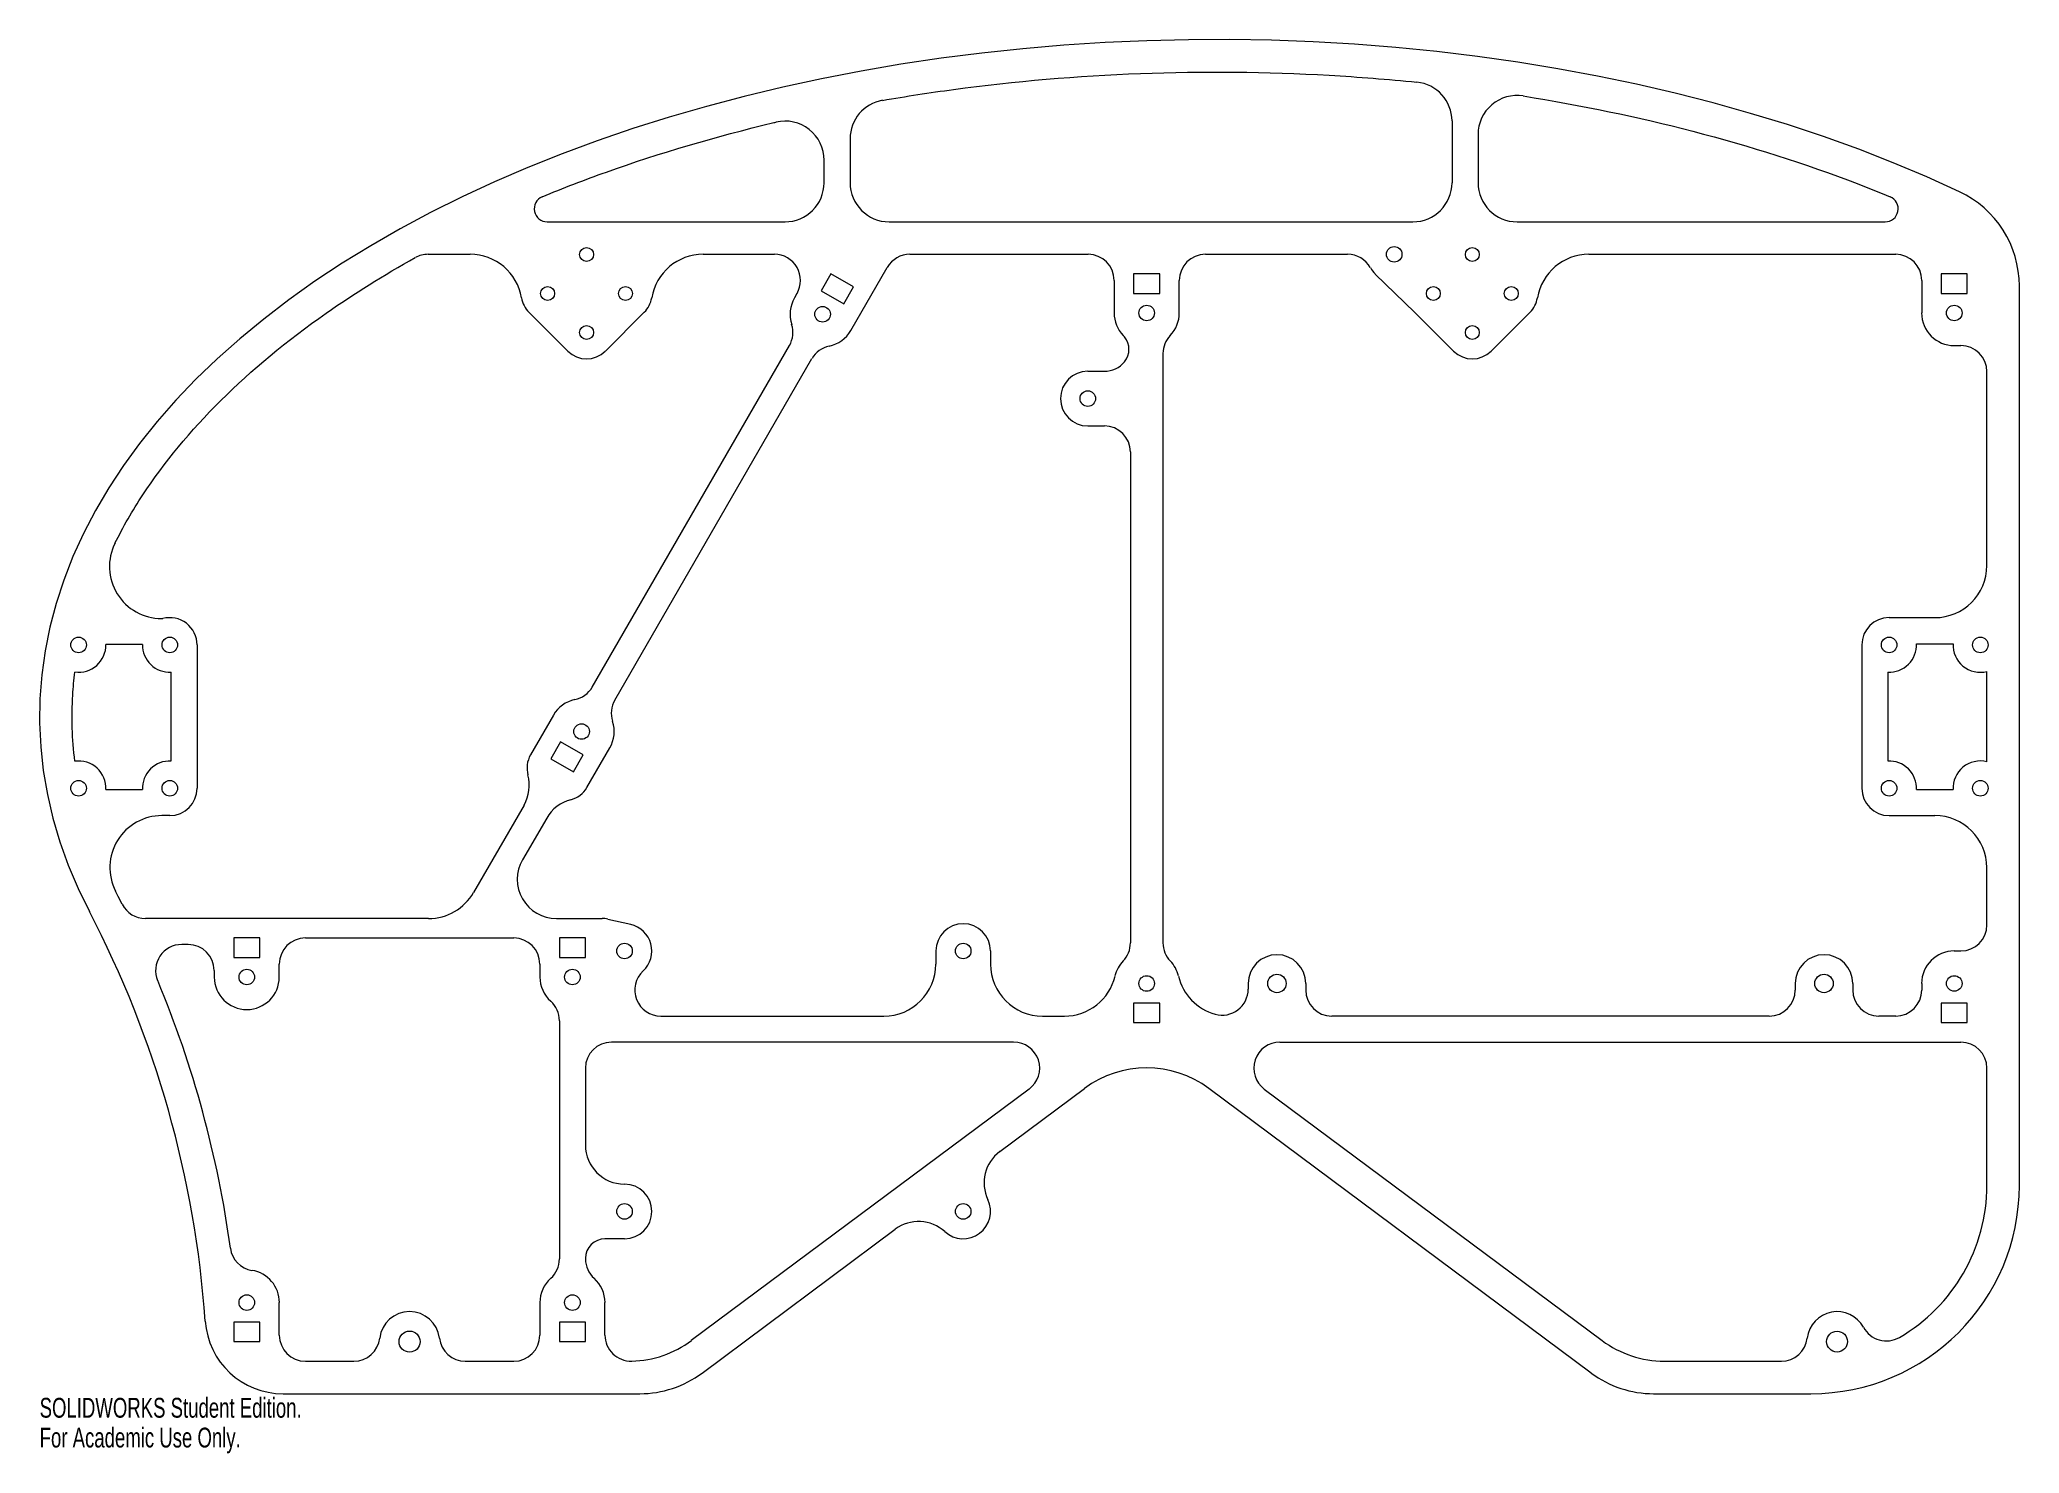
# Model space of a CAD drawing. Header units: inches. Extents: x -11.3 to 7.7, y -7.1 to 6.5.
import ezdxf

# ---------------------------------------------------------------- set-up
doc = ezdxf.new("R2010")
doc.units = ezdxf.units.IN
doc.header["$MEASUREMENT"] = 0
doc.styles.add('SLDTEXTSTYLE0', font='TXT', dxfattribs={"width": 0.7})

msp = doc.modelspace()

# ---------------------------------------------------------------- linework, layer by layer
at = {"color": 7, "linetype": 'Continuous', "lineweight": 15}
for p, q in [((2.263, 5.718), (2.263, 5.125)), ((-3.513, 5.547), (-3.513, 5.125)), ((2.513, 5.588), (2.513, 5.125)), ((-3.763, 5.125), (-3.763, 5.342)), ((-6.42, 4.75), (-4.138, 4.75)), ((-3.138, 4.75), (1.888, 4.75)), ((2.888, 4.75), (6.42, 4.75)), ((-7.564, 4.438), (-7.16, 4.438)), ((-4.924, 4.438), (-4.239, 4.438)), ((-2.94, 4.438), (-1.229, 4.438)), ((-0.104, 4.438), (1.261, 4.438)), ((3.576, 4.438), (6.521, 4.438)), ((-3.698, 4.25), (-3.792, 4.088)), ((-3.482, 4.125), (-3.698, 4.25)), ((-3.507, 3.706), (-3.157, 4.312)), ((-0.979, 4.188), (-0.979, 3.875)), ((-0.542, 4.25), (-0.792, 4.25)), ((-0.792, 4.25), (-0.792, 4.062)), ((-0.542, 4.062), (-0.542, 4.25)), ((-0.354, 3.875), (-0.354, 4.188)), ((1.906, 3.881), (1.526, 4.249)), ((6.771, 4.188), (6.771, 3.875)), ((7.208, 4.25), (6.958, 4.25)), ((6.958, 4.25), (6.958, 4.062)), ((7.208, 4.062), (7.208, 4.25)), ((-4.023, 4.062), (-4.048, 4.019)), ((-3.792, 4.088), (-3.575, 3.963)), ((-3.575, 3.963), (-3.482, 4.125)), ((-0.792, 4.062), (-0.542, 4.062)), ((6.958, 4.062), (7.208, 4.062)), ((7.708, -4.5), (7.708, 4.134)), ((-6.222, 3.509), (-6.596, 3.883)), ((-5.488, 3.883), (-5.862, 3.509)), ((2.278, 3.509), (1.906, 3.881)), ((3.012, 3.883), (2.638, 3.509)), ((-5.989, 0.283), (-4.095, 3.562)), ((-5.772, 0.158), (-3.879, 3.437)), ((-0.511, 3.486), (-0.511, -2.173)), ((7.083, 3.562), (7.146, 3.562)), ((-1.232, 3.315), (-1.073, 3.315)), ((7.396, 1.45), (7.396, 3.312)), ((-1.232, 2.791), (-1.073, 2.791)), ((-0.823, 2.541), (-0.823, -2.173)), ((-10.121, 0.941), (-10.109, 0.941)), ((6.458, 0.95), (6.896, 0.95)), ((-10.304, 0.691), (-10.655, 0.691)), ((-9.78, 0.688), (-9.78, -0.688)), ((6.196, 0.688), (6.196, -0.688)), ((6.72, 0.7), (7.071, 0.7)), ((-10.03, -0.426), (-10.03, 0.426)), ((6.446, 0.426), (6.446, -0.426)), ((7.396, -0.433), (7.396, 0.433)), ((-6.361, 0.014), (-6.581, -0.368)), ((-6.292, -0.243), (-6.386, -0.405)), ((-6.075, -0.368), (-6.292, -0.243)), ((-6.169, -0.53), (-6.075, -0.368)), ((-6.04, -0.681), (-5.819, -0.299)), ((-6.386, -0.405), (-6.169, -0.53)), ((-10.655, -0.7), (-10.304, -0.7)), ((6.72, -0.7), (7.071, -0.7)), ((-10.042, -0.95), (-10.117, -0.95)), ((-6.642, -0.849), (-7.126, -1.688)), ((6.458, -0.95), (6.896, -0.95)), ((-6.425, -0.974), (-6.657, -1.375)), ((7.396, -2), (7.396, -1.45)), ((-10.498, -1.801), (-10.537, -1.727)), ((-7.559, -1.938), (-10.276, -1.938)), ((-6.332, -1.938), (-5.894, -1.938)), ((-5.838, -1.944), (-5.619, -1.994)), ((-9.866, -2.188), (-9.928, -2.188)), ((-9.178, -2.125), (-9.428, -2.125)), ((-9.428, -2.125), (-9.428, -2.312)), ((-9.178, -2.312), (-9.178, -2.125)), ((-8.741, -2.125), (-6.741, -2.125)), ((-6.053, -2.125), (-6.303, -2.125)), ((-6.303, -2.125), (-6.303, -2.312)), ((-6.053, -2.312), (-6.053, -2.125)), ((-2.69, -2.25), (-2.69, -2.375)), ((-2.166, -2.25), (-2.166, -2.375)), ((7.083, -2.25), (7.146, -2.25)), ((-9.616, -2.438), (-9.616, -2.5)), ((-9.428, -2.312), (-9.178, -2.312)), ((-8.991, -2.5), (-8.991, -2.375)), ((-6.491, -2.375), (-6.491, -2.5)), ((-6.303, -2.312), (-6.053, -2.312)), ((0.307, -2.562), (0.307, -2.616)), ((0.859, -2.562), (0.859, -2.625)), ((5.557, -2.562), (5.557, -2.625)), ((6.109, -2.562), (6.109, -2.625)), ((6.771, -2.562), (6.771, -2.625)), ((-0.542, -2.75), (-0.792, -2.75)), ((-0.792, -2.75), (-0.792, -2.938)), ((-0.542, -2.938), (-0.542, -2.75)), ((7.208, -2.75), (6.958, -2.75)), ((6.958, -2.75), (6.958, -2.938)), ((7.208, -2.938), (7.208, -2.75)), ((-6.303, -2.919), (-6.303, -5.206)), ((-5.329, -2.875), (-3.19, -2.875)), ((-1.666, -2.875), (-1.457, -2.875)), ((-0.792, -2.938), (-0.542, -2.938)), ((5.307, -2.875), (1.109, -2.875)), ((6.521, -2.875), (6.359, -2.875)), ((6.958, -2.938), (7.208, -2.938)), ((-1.944, -3.125), (-5.803, -3.125)), ((0.611, -3.125), (7.146, -3.125)), ((-6.053, -3.375), (-6.053, -4.113)), ((7.396, -4.5), (7.396, -3.375)), ((-1.795, -3.576), (-5.037, -5.99)), ((-2.077, -4.175), (-1.264, -3.57)), ((3.6, -6.302), (-0.07, -3.57)), ((0.461, -3.576), (3.703, -5.99)), ((-4.934, -6.302), (-3.08, -4.922)), ((-5.678, -5.012), (-5.866, -5.012)), ((-6.053, -5.2), (-6.053, -5.206)), ((-8.991, -5.938), (-8.991, -5.625)), ((-6.491, -5.625), (-6.491, -5.938)), ((-5.866, -5.937), (-5.866, -5.625)), ((-9.178, -5.812), (-9.428, -5.812)), ((-9.428, -5.812), (-9.428, -6)), ((-9.178, -6), (-9.178, -5.812)), ((-6.053, -5.812), (-6.303, -5.812)), ((-6.303, -5.812), (-6.303, -6)), ((-6.053, -6), (-6.053, -5.812)), ((-9.428, -6), (-9.178, -6)), ((-6.303, -6), (-6.053, -6)), ((-8.741, -6.188), (-8.275, -6.188)), ((-7.206, -6.188), (-6.741, -6.188)), ((4.301, -6.188), (5.424, -6.188)), ((-8.954, -6.5), (-5.531, -6.5)), ((4.197, -6.5), (5.708, -6.5))]:
    msp.add_line(p, q, dxfattribs=at)
at = {"color": 7, "linetype": 'Continuous', "lineweight": 15, "flags": 128}
msp.add_lwpolyline([(7.133, 5.039), (6.819, 5.181), (6.496, 5.317), (6.166, 5.446), (5.827, 5.568), (5.482, 5.683), (5.129, 5.791), (4.77, 5.892), (4.405, 5.985), (4.035, 6.071), (3.659, 6.149), (3.279, 6.22), (2.895, 6.283), (2.507, 6.338), (2.117, 6.385), (1.723, 6.424), (1.327, 6.455), (0.93, 6.478), (0.531, 6.493), (0.132, 6.5), (-0.267, 6.498), (-0.666, 6.489), (-1.064, 6.471), (-1.461, 6.445), (-1.856, 6.412), (-2.249, 6.37), (-2.639, 6.32), (-3.025, 6.262), (-3.408, 6.197), (-3.787, 6.124), (-4.16, 6.043), (-4.529, 5.954), (-4.892, 5.858), (-5.249, 5.755), (-5.599, 5.645), (-5.942, 5.527), (-6.278, 5.403), (-6.606, 5.272), (-6.926, 5.134), (-7.237, 4.99), (-7.539, 4.839), (-7.831, 4.683), (-8.114, 4.52), (-8.387, 4.352), (-8.649, 4.179), (-8.9, 4), (-9.14, 3.817), (-9.369, 3.628), (-9.586, 3.435), (-9.791, 3.238), (-9.984, 3.037), (-10.164, 2.832), (-10.332, 2.623), (-10.486, 2.411), (-10.628, 2.196), (-10.756, 1.978), (-10.871, 1.758), (-10.972, 1.536), (-11.06, 1.311), (-11.133, 1.085), (-11.193, 0.858), (-11.239, 0.63), (-11.27, 0.401), (-11.288, 0.171), (-11.291, -0.059), (-11.281, -0.289), (-11.256, -0.518), (-11.217, -0.747), (-11.164, -0.975), (-11.097, -1.201), (-11.017, -1.427), (-10.922, -1.65), (-10.814, -1.871)], dxfattribs=at)
at = {"color": 7, "linetype": 'Continuous', "lineweight": 15}
for centre, radius in [((-6.042, 4.437), 0.0669), ((1.708, 4.438), 0.0747), ((2.458, 4.437), 0.0669), ((-6.416, 4.062), 0.0669), ((-5.668, 4.062), 0.0669), ((2.084, 4.062), 0.0669), ((2.832, 4.062), 0.0669), ((-3.777, 3.863), 0.0748), ((-0.667, 3.875), 0.0748), ((7.083, 3.875), 0.0748), ((-6.042, 3.688), 0.0669), ((2.458, 3.688), 0.0669), ((-1.232, 3.053), 0.0747), ((-10.917, 0.688), 0.0748), ((-10.042, 0.688), 0.0747), ((6.458, 0.688), 0.0748), ((7.333, 0.688), 0.0748), ((-6.09, -0.143), 0.0747), ((-10.917, -0.688), 0.0748), ((-10.042, -0.688), 0.0747), ((6.458, -0.688), 0.0748), ((7.333, -0.688), 0.0748), ((-5.678, -2.25), 0.0747), ((-2.428, -2.25), 0.0747), ((-9.303, -2.5), 0.0747), ((-6.178, -2.5), 0.0747), ((-0.667, -2.562), 0.0748), ((0.583, -2.562), 0.0885), ((5.833, -2.562), 0.0885), ((7.083, -2.562), 0.0747), ((-5.678, -4.75), 0.0747), ((-2.428, -4.75), 0.0748), ((-9.303, -5.625), 0.0747), ((-6.178, -5.625), 0.0747), ((-7.741, -6), 0.101), ((5.958, -6), 0.1)]:
    msp.add_circle(centre, radius, dxfattribs=at)
for centre, radius, start, end in [((1.888, 5.718), 0.375, 0, 84.2147), ((-3.138, 5.547), 0.375, 99.8333, 180), ((2.888, 5.588), 0.375, 80.9995, 180), ((-4.138, 5.342), 0.375, 360, 103.3242), ((-6.42, 4.875), 0.125, 112.4639, 270), ((-4.138, 5.125), 0.375, 270, 360), ((-3.138, 5.125), 0.375, 180, 270), ((1.888, 5.125), 0.375, 270, 0), ((2.888, 5.125), 0.375, 180, 270), ((6.42, 4.875), 0.125, 270, 67.535), ((6.708, 4.134), 1, 0, 64.8718), ((-7.564, 4.188), 0.25, 90, 119.0319), ((-7.16, 3.938), 0.5, 9.5372, 90), ((-4.924, 3.938), 0.5, 90, 170.4628), ((-4.239, 4.188), 0.25, 330, 90), ((-2.94, 4.188), 0.25, 90, 150), ((-1.229, 4.188), 0.25, 0, 90), ((-0.104, 4.188), 0.25, 90, 180), ((1.261, 4.188), 0.25, 29.212, 90), ((3.576, 3.938), 0.5, 90, 170.4628), ((6.521, 4.188), 0.25, 0, 90), ((1.708, 4.438), 0.262, 209.212, 225.919), ((-6.416, 4.062), 0.254, 189.5372, 225), ((-5.668, 4.062), 0.254, 315, 350.4628), ((-3.777, 3.863), 0.312, 150, 198.1897), ((2.832, 4.062), 0.254, 315, 350.4628), ((-0.667, 3.875), 0.313, 180, 223.7617), ((-0.667, 3.875), 0.313, 316.2383, 0), ((7.083, 3.875), 0.313, 180, 270), ((-4.312, 3.687), 0.25, 330, 18.1897), ((-3.777, 3.863), 0.312, 281.8103, 330), ((-1.073, 3.486), 0.25, 39.3599, 43.7617), ((-1.025, 3.526), 0.188, 320.6401, 39.3599), ((-0.261, 3.486), 0.25, 136.2383, 180), ((-6.042, 3.688), 0.254, 225, 315), ((-3.662, 3.312), 0.25, 101.8103, 150), ((2.458, 3.688), 0.254, 225, 315), ((7.146, 3.312), 0.25, 0, 90), ((-1.232, 3.053), 0.262, 90, 270), ((-1.073, 3.565), 0.25, 270, 320.6401), ((-1.073, 2.541), 0.25, 0, 90), ((-10.121, 1.441), 0.5, 153.3263, 270), ((6.896, 1.45), 0.5, 270, 0), ((-10.042, 0.688), 0.262, 0, 104.8631), ((6.458, 0.688), 0.262, 90, 180), ((-10.917, 0.688), 0.262, 262.1538, 0.7593), ((-10.042, 0.688), 0.262, 179.2407, 272.6773), ((6.458, 0.688), 0.262, 267.3227, 2.6773), ((7.333, 0.688), 0.262, 177.3227, 283.7875), ((-6.205, 0.408), 0.25, 281.8103, 330), ((-6.09, -0.143), 0.313, 101.8103, 150), ((-5.555, 0.033), 0.25, 150, 198.1897), ((-6.09, -0.143), 0.313, 330, 18.1897), ((-6.364, -0.493), 0.25, 150, 195.573), ((-10.917, -0.688), 0.262, 357.3227, 97.8476), ((-10.042, -0.688), 0.262, 87.3227, 182.6773), ((-6.967, -0.661), 0.375, 330, 15.573), ((6.458, -0.688), 0.262, 357.3227, 92.6773), ((7.333, -0.688), 0.262, 76.2125, 182.6773), ((-10.042, -0.688), 0.262, 270, 0), ((-6.256, -0.556), 0.25, 284.427, 330), ((6.458, -0.688), 0.262, 180, 270), ((-10.117, -1.45), 0.5, 90, 206.82), ((-6.1, -1.161), 0.375, 104.427, 150), ((6.896, -1.45), 0.5, 0, 90), ((-6.332, -1.562), 0.375, 150, 270), ((-7.559, -1.438), 0.5, 270, 330), ((-19.678, -6.5), 10, 4.0006, 27.5734), ((-10.276, -1.688), 0.25, 207.1049, 270), ((-5.894, -2.188), 0.25, 76.9859, 90), ((-5.678, -2.25), 0.262, 312.9403, 76.9859), ((-2.428, -2.25), 0.262, 0, 180), ((7.146, -2), 0.25, 270, 0), ((-9.928, -2.438), 0.25, 90, 202.6199), ((-9.866, -2.438), 0.25, 0, 90), ((-8.741, -2.375), 0.25, 90, 180), ((-6.741, -2.375), 0.25, 0, 90), ((-1.073, -2.173), 0.25, 316.2383, 0), ((-0.261, -2.173), 0.25, 180, 223.7617), ((7.083, -2.562), 0.313, 90, 180), ((-5.329, -2.625), 0.25, 132.9403, 270), ((-3.19, -2.375), 0.5, 270, 0), ((-1.666, -2.375), 0.5, 180, 270), ((-0.667, -2.562), 0.313, 136.2383, 166.6576), ((-0.667, -2.562), 0.313, 13.3424, 43.7617), ((0.583, -2.562), 0.276, 0, 180), ((5.833, -2.562), 0.276, 0, 180), ((-19.678, -6.5), 10.313, 7.782, 22.6199), ((-9.303, -2.5), 0.312, 180, 0), ((-6.178, -2.5), 0.312, 180, 228.1897), ((-1.457, -2.375), 0.5, 270, 346.6576), ((0.124, -2.375), 0.5, 193.3424, 254.5571), ((0.057, -2.616), 0.25, 254.5571, 0), ((1.109, -2.625), 0.25, 180, 270), ((5.307, -2.625), 0.25, 270, 0), ((6.359, -2.625), 0.25, 180, 270), ((6.521, -2.625), 0.25, 270, 0), ((-6.553, -2.919), 0.25, 0, 48.1897), ((-5.803, -3.375), 0.25, 90, 180), ((-1.944, -3.375), 0.25, 306.6714, 90), ((0.611, -3.375), 0.25, 90, 233.3286), ((7.146, -3.375), 0.25, 0, 90), ((-0.667, -4.372), 1, 53.3286, 126.6714), ((-5.678, -4.113), 0.375, 180, 270), ((-1.853, -4.476), 0.375, 126.6714, 205.5004), ((-5.678, -4.75), 0.262, 270, 90), ((5.708, -4.5), 2, 270, 0), ((5.708, -4.5), 1.688, 300.1729, 360), ((-2.428, -4.75), 0.262, 227.8424, 25.5004), ((-2.856, -5.222), 0.375, 47.8424, 126.6714), ((-9.213, -5.07), 0.25, 187.782, 260.7701), ((-5.866, -5.2), 0.187, 90, 180), ((-9.303, -5.625), 0.313, 0, 80.7701), ((-6.553, -5.206), 0.25, 311.8103, 0), ((-5.803, -5.206), 0.25, 180, 228.1897), ((-6.178, -5.625), 0.312, 131.8103, 180), ((-6.178, -5.625), 0.313, 0, 48.1897), ((-8.954, -5.75), 0.75, 184.0006, 270), ((-7.741, -6), 0.288, 6.6712, 173.3288), ((5.958, -6), 0.288, 28.5669, 173.3288), ((6.431, -5.743), 0.25, 208.5669, 300.1729), ((-8.741, -5.938), 0.25, 180, 270), ((-8.275, -5.938), 0.25, 270, 353.3288), ((-7.206, -5.938), 0.25, 186.6712, 270), ((-6.741, -5.938), 0.25, 270, 0), ((-5.616, -5.937), 0.25, 180, 271.4448), ((-5.634, -5.188), 1, 271.4448, 306.6714), ((4.301, -5.188), 1, 233.3286, 270), ((5.424, -5.938), 0.25, 270, 353.3288), ((-5.531, -5.5), 1, 270, 306.6714), ((4.197, -5.5), 1, 233.3286, 270)]:
    msp.add_arc(centre, radius, start, end, dxfattribs=at)
for points, knots in [([(-3.202, 5.916), (-2.977, 5.955), (-2.75, 5.99), (-1.932, 6.1), (-1.332, 6.151), (-0.124, 6.197), (0.483, 6.191), (1.367, 6.141), (1.647, 6.119), (1.926, 6.091)], [0.2207713, 0.2207713, 0.2207713, 0.2207713, 0.2450605, 0.2450605, 0.3075605, 0.3075605, 0.3700605, 0.3700605, 0.3992892, 0.3992892, 0.3992892, 0.3992892]), ([(2.947, 5.958), (3.503, 5.87), (4.048, 5.757), (5.123, 5.477), (5.651, 5.309), (6.258, 5.076), (6.364, 5.034), (6.468, 4.991)], [0.0491433, 0.0491433, 0.0491433, 0.0491433, 0.1088489, 0.1088489, 0.1713489, 0.1713489, 0.1847056, 0.1847056, 0.1847056, 0.1847056]), ([(-6.468, 4.991), (-6.268, 5.073), (-6.062, 5.153), (-5.341, 5.41), (-4.803, 5.569), (-4.238, 5.704), (-4.231, 5.705), (-4.224, 5.707)], [0.43673084, 0.43673084, 0.43673084, 0.43673084, 0.46241937, 0.46241937, 0.52491937, 0.52491937, 0.52568853, 0.52568853, 0.52568853, 0.52568853]), ([(-10.568, 1.665), (-10.49, 1.821), (-10.401, 1.975), (-10.096, 2.439), (-9.846, 2.743), (-9.257, 3.328), (-8.919, 3.609), (-8.275, 4.059), (-7.989, 4.238), (-7.686, 4.406)], [0.580874, 0.580874, 0.580874, 0.580874, 0.6114892, 0.6114892, 0.6739892, 0.6739892, 0.7364892, 0.7364892, 0.7806152, 0.7806152, 0.7806152, 0.7806152]), ([(-10.953, -0.428), (-10.979, -0.216), (-10.986, -0.005), (-10.969, 0.281), (-10.962, 0.354), (-10.953, 0.428)], [0.86082434, 0.86082434, 0.86082434, 0.86082434, 0.90159874, 0.90159874, 0.9157744, 0.9157744, 0.9157744, 0.9157744])]:
    msp.add_open_spline(points, degree=3, knots=knots, dxfattribs=at)
msp.add_open_spline([(-10.537, -1.727), (-10.546, -1.709), (-10.555, -1.692), (-10.563, -1.675)], degree=3, dxfattribs=at)

# ---------------------------------------------------------------- texts
at = {"color": 7, "linetype": 'Continuous', "char_height": 0.1903, "attachment_point": 1, "style": 'SLDTEXTSTYLE0'}
for s, insert in [('SOLIDWORKS Student Edition.', (-11.291, -6.54)), ('For Academic Use Only.', (-11.291, -6.826))]:
    msp.add_mtext(s, dxfattribs=dict(at, insert=insert))

doc.saveas('drawing.dxf')
